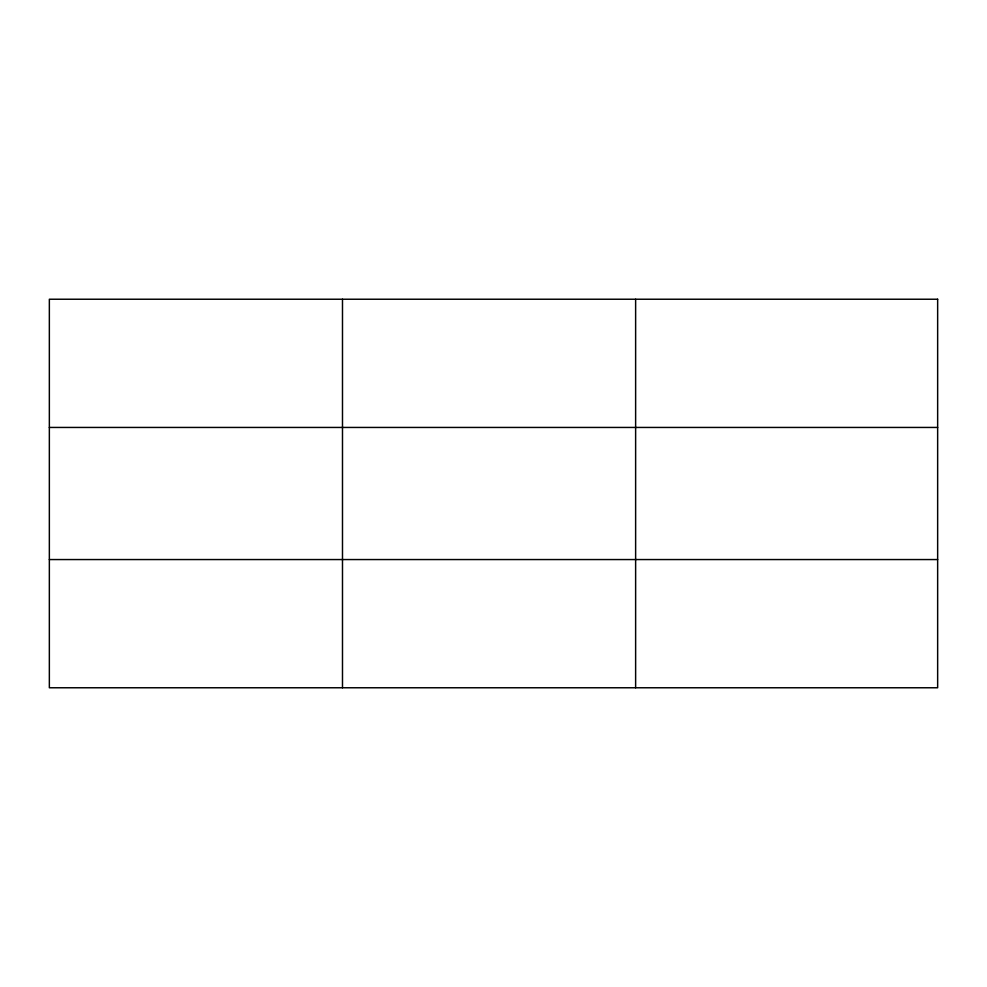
<?xml version="1.0" encoding="UTF-8"?>
<svg xmlns="http://www.w3.org/2000/svg" width="987" height="987" viewBox="0 0 987 987"><rect width="100%" height="100%" fill="white"/><g stroke="black" fill="none" stroke-linecap="round" stroke-linejoin="round"><path stroke-width="1.48" d="M342.489 299.234L342.489 687.766M635.628 299.234L635.628 687.766M49.35 427.445L937.65 427.445M49.35 559.555L937.65 559.555M937.65 299.234L937.65 687.766L49.35 687.766L49.35 299.234L937.65 299.234"/></g></svg>
